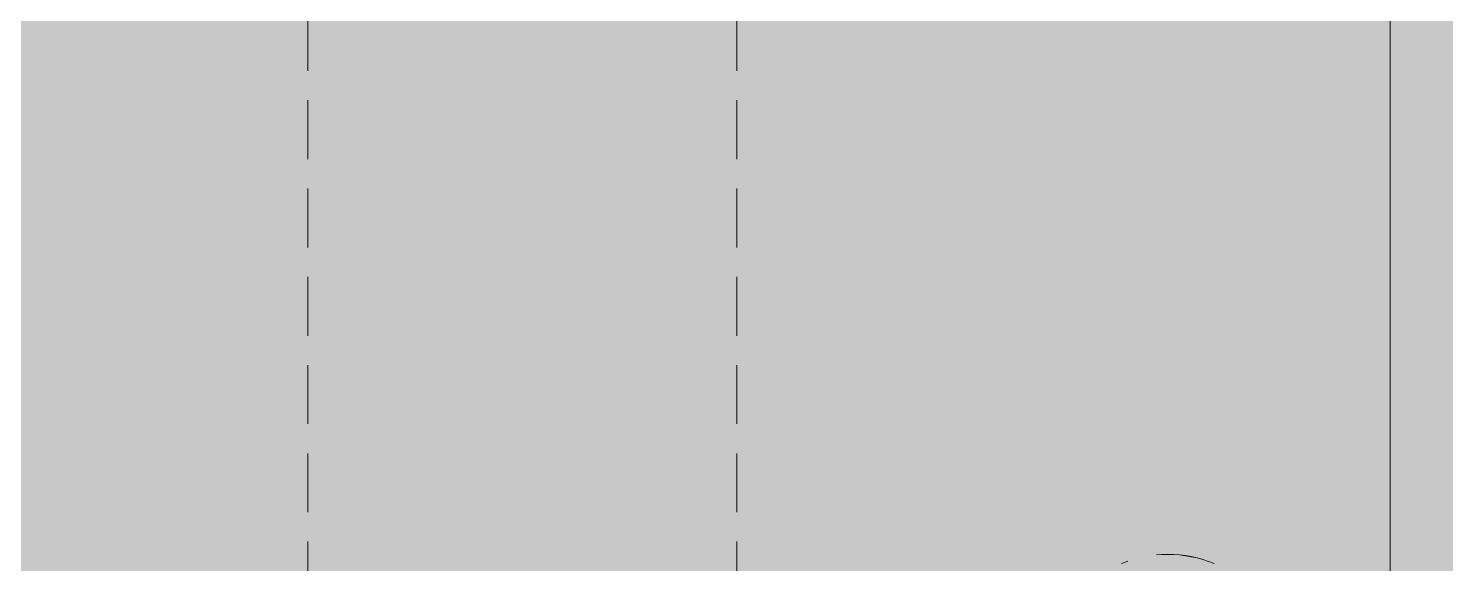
# Model space of a CAD drawing. Header units: millimetres. Extents: x 5622 to 8918, y 2044 to 6634.
# Drawn here: x 8470.6 to 8623.6, y 4145.3 to 4203.1 of the extents above; entities that cross this region are included whole.
import ezdxf

# ---------------------------------------------------------------- set-up
doc = ezdxf.new("R2010")
doc.units = ezdxf.units.MM
doc.linetypes.add('NASCOSTA', pattern=[9.525, 6.35, -3.175])
for name, color, linetype, lineweight in [('F_ARREDI', 7, 'Continuous', 5), ('F_COMPLEMENTI', 85, 'Continuous', 5), ('F_FERRAMENTA', 253, 'Continuous', 5), ('F_MULTI laminato OPACO', 1, 'Continuous', 5), ('F_MULTI laminato OPACO_retino', 1, 'Continuous', 5), ('F_Proiezioni', 253, 'NASCOSTA', 9)]:
    doc.layers.add(name, color=color, linetype=linetype, lineweight=lineweight)

# ---------------------------------------------------------------- blocks, each defined once
blk = doc.blocks.new("LIBRERIA_ingresso-living_sez._B.B'")
at = {"layer": 'F_MULTI laminato OPACO_retino', "true_color": 0x636466}
h = blk.add_hatch(color=251, dxfattribs=at)
h.dxf.hatch_style = 1
h.paths.add_polyline_path([(41313.13, 11071.13), (41913.13, 11071.13), (41913.13, 13145.63), (41313.13, 13145.63)])
at = {"layer": 'F_MULTI laminato OPACO_retino', "true_color": 0x939598}
h = blk.add_hatch(color=252, dxfattribs=at)
h.dxf.hatch_style = 1
h.paths.add_polyline_path([(41313.13, 13145.63), (41613.13, 13145.63), (41613.13, 11071.13), (41313.13, 11071.13)])
at = {"layer": 'F_MULTI laminato OPACO', "color": 5}
blk.add_lwpolyline([(41313.13, 13145.63), (41613.13, 13145.63), (41613.13, 11071.13), (41313.13, 11071.13)], close=True, dxfattribs=at)
at = {"layer": 'F_Proiezioni', "color": 1}
for p, q in [((41496.31, 11726.45), (41496.31, 11489.63)), ((41542.6, 11726.45), (41542.6, 11489.63)), ((41542.6, 11726.45), (41542.6, 11489.63))]:
    blk.add_line(p, q, dxfattribs=at)
blk.add_arc((41589.13, 11540.61), 13.02, 67.4122, 112.5878, dxfattribs=at)

msp = doc.modelspace()

# ---------------------------------------------------------------- linework, layer by layer
at = {"layer": 'F_COMPLEMENTI', "linetype": 'NASCOSTA'}
for p, q in [((8500.745, 4319.153), (8500.745, 4082.326)), ((8547.035, 4319.153), (8547.035, 4082.326)), ((8547.035, 4319.153), (8547.035, 4082.326))]:
    msp.add_line(p, q, dxfattribs=at)
at = {"layer": 'F_FERRAMENTA', "linetype": 'NASCOSTA'}
msp.add_arc((8593.563, 4133.307), 13.018, 67.41223, 112.58777, dxfattribs=at)

# ---------------------------------------------------------------- block references
at = {"layer": 'F_ARREDI'}
msp.add_blockref("LIBRERIA_ingresso-living_sez._B.B'", (-32995.569, -7407.299), dxfattribs=at)

doc.saveas('drawing.dxf')
